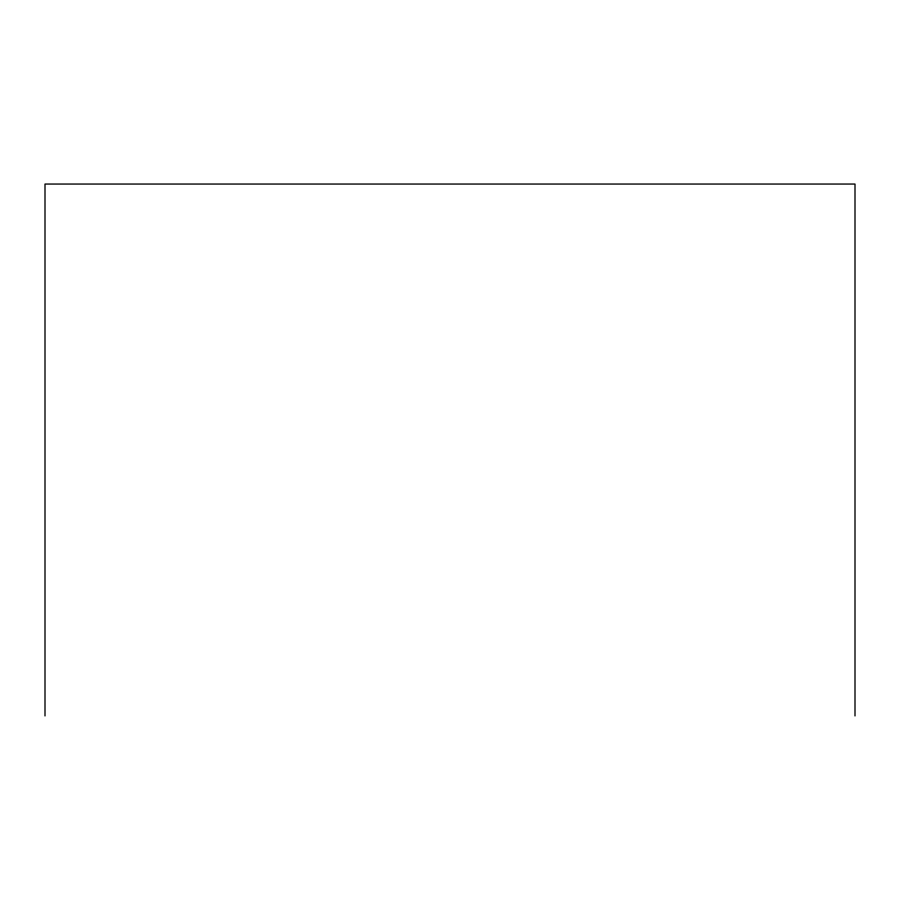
<?xml version="1.0" encoding="UTF-8"?>
<svg xmlns="http://www.w3.org/2000/svg" width="900" height="900" viewBox="0 0 900 900"><rect width="100%" height="100%" fill="white"/><g stroke="black" fill="none" stroke-linecap="round" stroke-linejoin="round"><path stroke-width="1.35" d="M855 715.95L855 184.05L45 184.05L45 715.95"/></g></svg>
